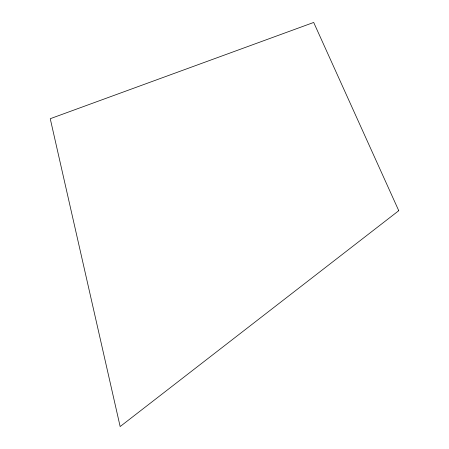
<?xml version="1.0" encoding="UTF-8"?>
<svg xmlns="http://www.w3.org/2000/svg" width="449" height="449" viewBox="0 0 449 449"><rect width="100%" height="100%" fill="white"/><g stroke="black" fill="none" stroke-linecap="round" stroke-linejoin="round"><path stroke-width="0.67" d="M398.757 210.693L120.152 426.55L50.243 118.704L313.694 22.45L398.757 210.693"/></g></svg>
